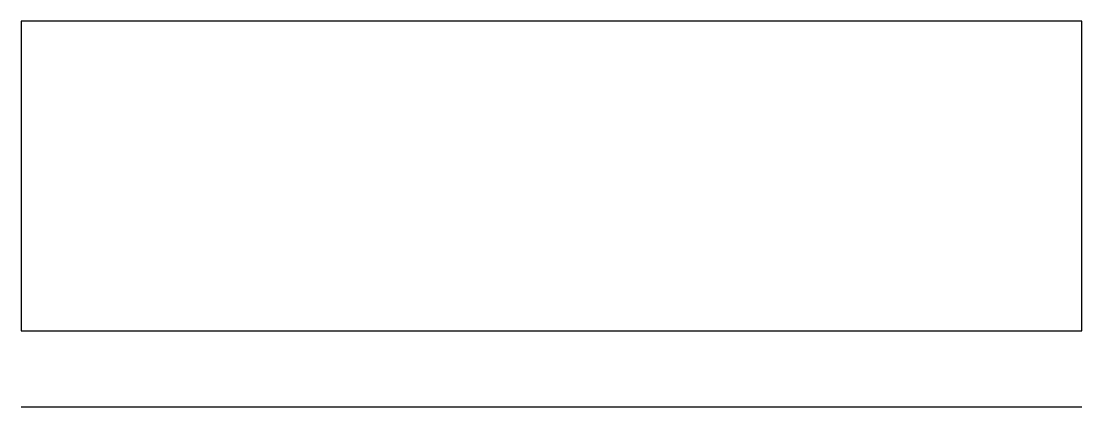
# Model space of a CAD drawing. Header units: metres. Extents: x 100 to 518, y 70 to 222.
import ezdxf

# ---------------------------------------------------------------- set-up
doc = ezdxf.new("R2010")
doc.units = ezdxf.units.M

msp = doc.modelspace()

# ---------------------------------------------------------------- linework, layer by layer
at = {"layer": 'COTA'}
msp.add_line((100, 70), (518, 70), dxfattribs=at)
at = {"layer": 'PAINEIS'}
msp.add_lwpolyline([(100, 100), (518, 100), (518, 222), (100, 222)], close=True, dxfattribs=at)

doc.saveas('drawing.dxf')
